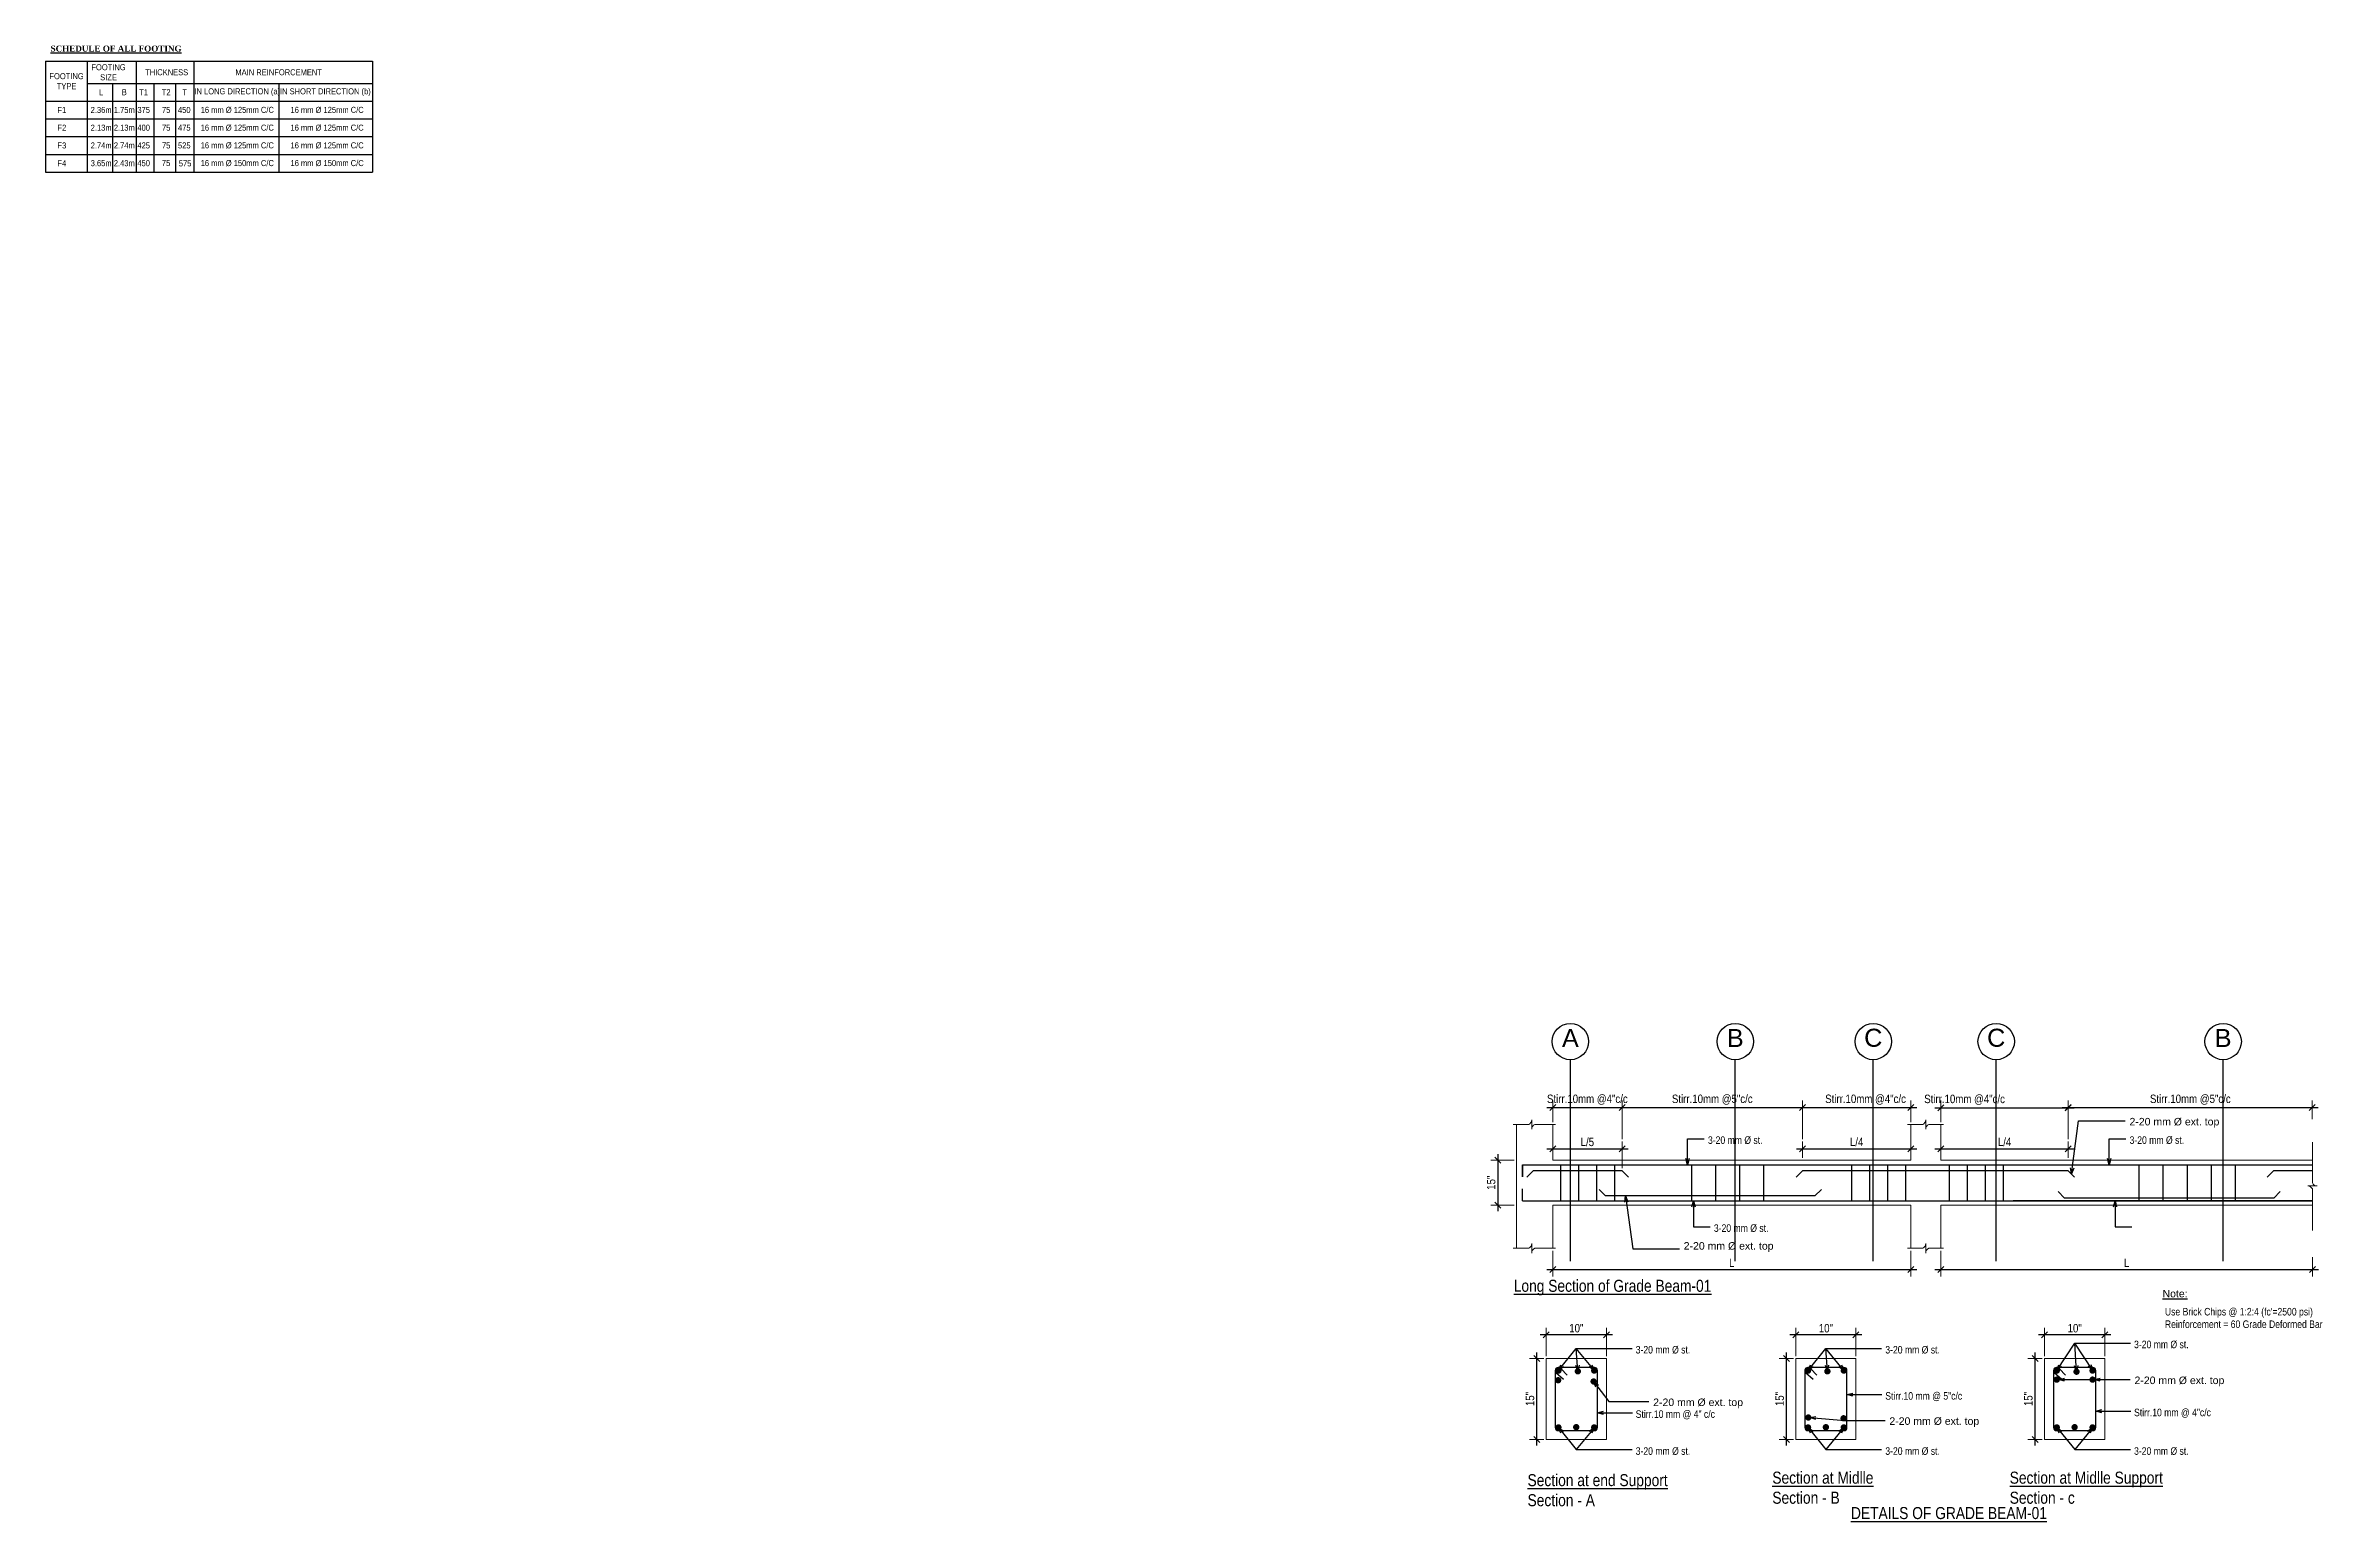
# Model space of a CAD drawing. Header units: inches. Extents: x -4010 to 65129, y -40138 to -1318.
# Drawn here: x 47250 to 48007, y -39442 to -38951 of the extents above; entities that cross this region are included whole.
import ezdxf

# ---------------------------------------------------------------- set-up
doc = ezdxf.new("R2010")
doc.units = ezdxf.units.IN
doc.header["$MEASUREMENT"] = 0
doc.header["$PDMODE"] = 99
doc.layers.add('DIM', color=7, linetype='Continuous', lineweight=15)
doc.layers.add('LINE', color=8, linetype='Continuous', lineweight=13)
for name, color, linetype in [('Hatch', 3, 'Continuous'), ('Rod', 1, 'Continuous'), ('TEX', 7, 'Continuous')]:
    doc.layers.add(name, color=color, linetype=linetype)
doc.styles.add('R', font='arial.ttf')
doc.styles.get("Standard").update_dxf_attribs({"font": 'ARIALN.TTF'})
doc.styles.add('style0', font='swissel.ttf')
doc.dimstyles.new('_30', dxfattribs={"dimscale": 0.4, "dimtxt": 7, "dimasz": 5, "dimexe": 6, "dimexo": 2, "dimgap": 2, "dimtad": 1, "dimdec": 0, "dimzin": 3, "dimdsep": 46, "dimlunit": 3, "dimtxsty": 'Standard', "dimblk": 'OBLIQUE', "dimcen": 0, "dimdle": 5, "dimclrt": 7, "dimazin": 0, "dimtfac": 0.0375, "dimtdec": 0, "dimtofl": 0, "dimtmove": 0, "dimatfit": 3, "dimldrblk": 'OPEN30', "dimfxl": 6, "dimtvp": 0.8, "dimtolj": 1, "dimtzin": 0, "dimlwe": -1, "dimarcsym": 0})

# ---------------------------------------------------------------- blocks, each defined once
blk = doc.blocks.new('_Oblique')
at = {"color": 0, "linetype": 'ByBlock', "lineweight": -2}
blk.add_line((-0.5, -0.5), (0.5, 0.5), dxfattribs=at)
blk = doc.blocks.new('*D1509')
at = {"layer": 'Defpoints', "color": 0}
for p in [(47738.92, -39322.19), (47732.69, -39337.19), (47738.92, -39337.19)]:
    blk.add_point(p, dxfattribs=at)
at = {"layer": 'DIM', "color": 0}
for p, q in [((47738.12, -39322.19), (47730.29, -39322.19)), ((47738.12, -39337.19), (47730.29, -39337.19))]:
    blk.add_line(p, q, dxfattribs=at)
at = {"layer": 'DIM', "color": 0, "lineweight": -2}
blk.add_line((47732.69, -39320.19), (47732.69, -39339.19), dxfattribs=at)
at = {"layer": 'DIM', "color": 0, "lineweight": -2, "xscale": 2, "yscale": 2, "zscale": 2}
for p, rotation in [((47732.69, -39322.19), 90), ((47732.69, -39337.19), 270)]:
    blk.add_blockref('_Oblique', p, dxfattribs=dict(at, rotation=rotation))
at = {"layer": 'DIM', "color": 7, "insert": (47730.46, -39329.69), "char_height": 2.8, "attachment_point": 5, "rotation": 90}
blk.add_mtext('\\A1;15"', dxfattribs=at)
blk = doc.blocks.new('_Open30')
at = {"color": 0, "linetype": 'ByBlock', "lineweight": -2}
for p, q in [((-1, 0.27), (0, 0)), ((0, 0), (-1, -0.27)), ((0, 0), (-1, 0))]:
    blk.add_line(p, q, dxfattribs=at)
blk = doc.blocks.new('*D1510')
at = {"layer": 'Defpoints', "color": 0}
for p in [(48003.54, -39304.7), (47922.39, -39315.97), (48003.54, -39309.4)]:
    blk.add_point(p, dxfattribs=at)
at = {"layer": 'DIM', "color": 0, "lineweight": -2}
blk.add_line((47920.39, -39304.7), (48005.54, -39304.7), dxfattribs=at)
at = {"layer": 'DIM', "color": 0}
for p, q in [((47922.39, -39315.17), (47922.39, -39302.3)), ((48003.54, -39308.6), (48003.54, -39302.3))]:
    blk.add_line(p, q, dxfattribs=at)
at = {"layer": 'DIM', "color": 0, "lineweight": -2, "xscale": 2, "yscale": 2, "zscale": 2, "rotation": 180}
blk.add_blockref('_Oblique', (47922.39, -39304.7), dxfattribs=at)
at = {"layer": 'DIM', "color": 0, "lineweight": -2, "xscale": 2, "yscale": 2, "zscale": 2}
blk.add_blockref('_Oblique', (48003.54, -39304.7), dxfattribs=at)
at = {"layer": 'DIM', "color": 7, "insert": (47962.97, -39302.06), "char_height": 2.8, "attachment_point": 5}
blk.add_mtext('\\A1;Stirr.10mm @5"c/c', dxfattribs=at)
blk = doc.blocks.new('*D1511')
at = {"layer": 'Defpoints', "color": 0}
for p in [(47870, -39304.7), (47834, -39315.97), (47870, -39310.36)]:
    blk.add_point(p, dxfattribs=at)
at = {"layer": 'DIM', "color": 0, "lineweight": -2}
blk.add_line((47832, -39304.7), (47872, -39304.7), dxfattribs=at)
at = {"layer": 'DIM', "color": 0}
for p, q in [((47834, -39315.17), (47834, -39302.3)), ((47870, -39309.56), (47870, -39302.3))]:
    blk.add_line(p, q, dxfattribs=at)
at = {"layer": 'DIM', "color": 0, "lineweight": -2, "xscale": 2, "yscale": 2, "zscale": 2, "rotation": 180}
blk.add_blockref('_Oblique', (47834, -39304.7), dxfattribs=at)
at = {"layer": 'DIM', "color": 0, "lineweight": -2, "xscale": 2, "yscale": 2, "zscale": 2}
blk.add_blockref('_Oblique', (47870, -39304.7), dxfattribs=at)
at = {"layer": 'DIM', "color": 7, "insert": (47854.96, -39302.06), "char_height": 2.8, "attachment_point": 5}
blk.add_mtext('\\A1;Stirr.10mm @4"c/c', dxfattribs=at)
blk = doc.blocks.new('*D1512')
at = {"layer": 'Defpoints', "color": 0}
for p in [(47834, -39322.19), (47870, -39318.37), (47870, -39322.19)]:
    blk.add_point(p, dxfattribs=at)
at = {"layer": 'DIM', "color": 0}
for p, q in [((47834, -39321.39), (47834, -39315.97)), ((47870, -39321.39), (47870, -39315.97))]:
    blk.add_line(p, q, dxfattribs=at)
at = {"layer": 'DIM', "color": 0, "lineweight": -2}
blk.add_line((47832, -39318.37), (47872, -39318.37), dxfattribs=at)
at = {"layer": 'DIM', "color": 0, "lineweight": -2, "xscale": 2, "yscale": 2, "zscale": 2, "rotation": 180}
blk.add_blockref('_Oblique', (47834, -39318.37), dxfattribs=at)
at = {"layer": 'DIM', "color": 0, "lineweight": -2, "xscale": 2, "yscale": 2, "zscale": 2}
blk.add_blockref('_Oblique', (47870, -39318.37), dxfattribs=at)
at = {"layer": 'DIM', "color": 7, "insert": (47852, -39316.12), "char_height": 2.8, "attachment_point": 5}
blk.add_mtext('\\A1;L/4', dxfattribs=at)
blk = doc.blocks.new('*D1513')
at = {"layer": 'Defpoints', "color": 0}
for p in [(47834, -39304.7), (47773.97, -39315.97), (47834, -39315.97)]:
    blk.add_point(p, dxfattribs=at)
at = {"layer": 'DIM', "color": 0, "lineweight": -2}
blk.add_line((47771.97, -39304.7), (47836, -39304.7), dxfattribs=at)
at = {"layer": 'DIM', "color": 0}
for p, q in [((47773.97, -39315.17), (47773.97, -39302.3)), ((47834, -39315.17), (47834, -39302.3))]:
    blk.add_line(p, q, dxfattribs=at)
at = {"layer": 'DIM', "color": 0, "lineweight": -2, "xscale": 2, "yscale": 2, "zscale": 2, "rotation": 180}
blk.add_blockref('_Oblique', (47773.97, -39304.7), dxfattribs=at)
at = {"layer": 'DIM', "color": 0, "lineweight": -2, "xscale": 2, "yscale": 2, "zscale": 2}
blk.add_blockref('_Oblique', (47834, -39304.7), dxfattribs=at)
at = {"layer": 'DIM', "color": 7, "insert": (47803.98, -39302.06), "char_height": 2.8, "attachment_point": 5}
blk.add_mtext('\\A1;Stirr.10mm @5"c/c', dxfattribs=at)
blk = doc.blocks.new('*D1514')
at = {"layer": 'Defpoints', "color": 0}
for p in [(47773.97, -39304.7), (47750.92, -39310.36), (47773.97, -39315.97)]:
    blk.add_point(p, dxfattribs=at)
at = {"layer": 'DIM', "color": 0, "lineweight": -2}
blk.add_line((47748.92, -39304.7), (47775.97, -39304.7), dxfattribs=at)
at = {"layer": 'DIM', "color": 0}
for p, q in [((47750.92, -39309.56), (47750.92, -39302.3)), ((47773.97, -39315.17), (47773.97, -39302.3))]:
    blk.add_line(p, q, dxfattribs=at)
at = {"layer": 'DIM', "color": 0, "lineweight": -2, "xscale": 2, "yscale": 2, "zscale": 2, "rotation": 180}
blk.add_blockref('_Oblique', (47750.92, -39304.7), dxfattribs=at)
at = {"layer": 'DIM', "color": 0, "lineweight": -2, "xscale": 2, "yscale": 2, "zscale": 2}
blk.add_blockref('_Oblique', (47773.97, -39304.7), dxfattribs=at)
at = {"layer": 'DIM', "color": 7, "insert": (47762.44, -39302.06), "char_height": 2.8, "attachment_point": 5}
blk.add_mtext('\\A1;Stirr.10mm @4"c/c', dxfattribs=at)
blk = doc.blocks.new('*D1515')
at = {"layer": 'Defpoints', "color": 0}
for p in [(47922.39, -39304.73), (47880, -39310.36), (47922.39, -39315.97)]:
    blk.add_point(p, dxfattribs=at)
at = {"layer": 'DIM', "color": 0, "lineweight": -2}
blk.add_line((47878, -39304.73), (47924.39, -39304.73), dxfattribs=at)
at = {"layer": 'DIM', "color": 0}
for p, q in [((47880, -39309.56), (47880, -39302.33)), ((47922.39, -39315.17), (47922.39, -39302.33))]:
    blk.add_line(p, q, dxfattribs=at)
at = {"layer": 'DIM', "color": 0, "lineweight": -2, "xscale": 2, "yscale": 2, "zscale": 2, "rotation": 180}
blk.add_blockref('_Oblique', (47880, -39304.73), dxfattribs=at)
at = {"layer": 'DIM', "color": 0, "lineweight": -2, "xscale": 2, "yscale": 2, "zscale": 2}
blk.add_blockref('_Oblique', (47922.39, -39304.73), dxfattribs=at)
at = {"layer": 'DIM', "color": 7, "insert": (47887.89, -39302.09), "char_height": 2.8, "attachment_point": 5}
blk.add_mtext('\\A1;Stirr.10mm @4"c/c', dxfattribs=at)
blk = doc.blocks.new('*D1516')
at = {"layer": 'Defpoints', "color": 0}
for p in [(47880, -39322.19), (47922.39, -39318.37), (47922.39, -39322.19)]:
    blk.add_point(p, dxfattribs=at)
at = {"layer": 'DIM', "color": 0}
for p, q in [((47880, -39321.39), (47880, -39315.97)), ((47922.39, -39321.39), (47922.39, -39315.97))]:
    blk.add_line(p, q, dxfattribs=at)
at = {"layer": 'DIM', "color": 0, "lineweight": -2}
blk.add_line((47878, -39318.37), (47924.39, -39318.37), dxfattribs=at)
at = {"layer": 'DIM', "color": 0, "lineweight": -2, "xscale": 2, "yscale": 2, "zscale": 2, "rotation": 180}
blk.add_blockref('_Oblique', (47880, -39318.37), dxfattribs=at)
at = {"layer": 'DIM', "color": 0, "lineweight": -2, "xscale": 2, "yscale": 2, "zscale": 2}
blk.add_blockref('_Oblique', (47922.39, -39318.37), dxfattribs=at)
at = {"layer": 'DIM', "color": 7, "insert": (47901.2, -39316.12), "char_height": 2.8, "attachment_point": 5}
blk.add_mtext('\\A1;{\\fArial Narrow|b0|i0|c0|p34;L/4}', dxfattribs=at)
blk = doc.blocks.new('*D1517')
at = {"layer": 'Defpoints', "color": 0}
for p in [(47914.51, -39380.33), (47914.51, -39388.14), (47934.51, -39388.14)]:
    blk.add_point(p, dxfattribs=at)
at = {"layer": 'DIM', "color": 0, "lineweight": -2}
blk.add_line((47936.51, -39380.33), (47912.51, -39380.33), dxfattribs=at)
at = {"layer": 'DIM', "color": 0}
for p, q in [((47914.51, -39387.34), (47914.51, -39377.93)), ((47934.51, -39387.34), (47934.51, -39377.93))]:
    blk.add_line(p, q, dxfattribs=at)
at = {"layer": 'DIM', "color": 0, "lineweight": -2, "xscale": 2, "yscale": 2, "zscale": 2, "rotation": 180}
blk.add_blockref('_Oblique', (47914.51, -39380.33), dxfattribs=at)
at = {"layer": 'DIM', "color": 0, "lineweight": -2, "xscale": 2, "yscale": 2, "zscale": 2}
blk.add_blockref('_Oblique', (47934.51, -39380.33), dxfattribs=at)
at = {"layer": 'DIM', "color": 7, "insert": (47924.51, -39378.1), "char_height": 2.8, "attachment_point": 5}
blk.add_mtext('\\A1;10"', dxfattribs=at)
blk = doc.blocks.new('*D1518')
at = {"layer": 'Defpoints', "color": 0}
for p in [(47831.77, -39380.33), (47831.77, -39388.14), (47851.77, -39388.14)]:
    blk.add_point(p, dxfattribs=at)
at = {"layer": 'DIM', "color": 0, "lineweight": -2}
blk.add_line((47853.77, -39380.33), (47829.77, -39380.33), dxfattribs=at)
at = {"layer": 'DIM', "color": 0}
for p, q in [((47831.77, -39387.34), (47831.77, -39377.93)), ((47851.77, -39387.34), (47851.77, -39377.93))]:
    blk.add_line(p, q, dxfattribs=at)
at = {"layer": 'DIM', "color": 0, "lineweight": -2, "xscale": 2, "yscale": 2, "zscale": 2, "rotation": 180}
blk.add_blockref('_Oblique', (47831.77, -39380.33), dxfattribs=at)
at = {"layer": 'DIM', "color": 0, "lineweight": -2, "xscale": 2, "yscale": 2, "zscale": 2}
blk.add_blockref('_Oblique', (47851.77, -39380.33), dxfattribs=at)
at = {"layer": 'DIM', "color": 7, "insert": (47841.77, -39378.1), "char_height": 2.8, "attachment_point": 5}
blk.add_mtext('\\A1;10"', dxfattribs=at)
blk = doc.blocks.new('*D1519')
at = {"layer": 'Defpoints', "color": 0}
for p in [(47748.76, -39380.33), (47748.76, -39388.14), (47768.76, -39388.14)]:
    blk.add_point(p, dxfattribs=at)
at = {"layer": 'DIM', "color": 0, "lineweight": -2}
blk.add_line((47770.76, -39380.33), (47746.76, -39380.33), dxfattribs=at)
at = {"layer": 'DIM', "color": 0}
for p, q in [((47748.76, -39387.34), (47748.76, -39377.93)), ((47768.76, -39387.34), (47768.76, -39377.93))]:
    blk.add_line(p, q, dxfattribs=at)
at = {"layer": 'DIM', "color": 0, "lineweight": -2, "xscale": 2, "yscale": 2, "zscale": 2, "rotation": 180}
blk.add_blockref('_Oblique', (47748.76, -39380.33), dxfattribs=at)
at = {"layer": 'DIM', "color": 0, "lineweight": -2, "xscale": 2, "yscale": 2, "zscale": 2}
blk.add_blockref('_Oblique', (47768.76, -39380.33), dxfattribs=at)
at = {"layer": 'DIM', "color": 7, "insert": (47758.76, -39378.1), "char_height": 2.8, "attachment_point": 5}
blk.add_mtext('\\A1;10"', dxfattribs=at)
blk = doc.blocks.new('*D1520')
at = {"layer": 'Defpoints', "color": 0}
for p in [(47750.92, -39351.51), (47870, -39351.51), (47870, -39358.53)]:
    blk.add_point(p, dxfattribs=at)
at = {"layer": 'DIM', "color": 0}
for p, q in [((47750.92, -39352.31), (47750.92, -39360.93)), ((47870, -39352.31), (47870, -39360.93))]:
    blk.add_line(p, q, dxfattribs=at)
at = {"layer": 'DIM', "color": 0, "lineweight": -2}
blk.add_line((47748.92, -39358.53), (47872, -39358.53), dxfattribs=at)
at = {"layer": 'DIM', "color": 0, "lineweight": -2, "xscale": 2, "yscale": 2, "zscale": 2, "rotation": 180}
blk.add_blockref('_Oblique', (47750.92, -39358.53), dxfattribs=at)
at = {"layer": 'DIM', "color": 0, "lineweight": -2, "xscale": 2, "yscale": 2, "zscale": 2}
blk.add_blockref('_Oblique', (47870, -39358.53), dxfattribs=at)
at = {"layer": 'DIM', "color": 7, "insert": (47810.46, -39356.33), "char_height": 2.8, "attachment_point": 5}
blk.add_mtext('\\A1;L', dxfattribs=at)
blk = doc.blocks.new('*D1521')
at = {"layer": 'Defpoints', "color": 0}
for p in [(47880, -39351.51), (48003.61, -39353.63), (48003.61, -39358.53)]:
    blk.add_point(p, dxfattribs=at)
at = {"layer": 'DIM', "color": 0}
for p, q in [((47880, -39352.31), (47880, -39360.93)), ((48003.61, -39354.43), (48003.61, -39360.93))]:
    blk.add_line(p, q, dxfattribs=at)
at = {"layer": 'DIM', "color": 0, "lineweight": -2}
blk.add_line((47878, -39358.53), (48005.61, -39358.53), dxfattribs=at)
at = {"layer": 'DIM', "color": 0, "lineweight": -2, "xscale": 2, "yscale": 2, "zscale": 2, "rotation": 180}
blk.add_blockref('_Oblique', (47880, -39358.53), dxfattribs=at)
at = {"layer": 'DIM', "color": 0, "lineweight": -2, "xscale": 2, "yscale": 2, "zscale": 2}
blk.add_blockref('_Oblique', (48003.61, -39358.53), dxfattribs=at)
at = {"layer": 'DIM', "color": 7, "insert": (47941.8, -39356.33), "char_height": 2.8, "attachment_point": 5}
blk.add_mtext('\\A1;L', dxfattribs=at)
blk = doc.blocks.new('*D1522')
at = {"layer": 'Defpoints', "color": 0}
for p in [(47750.92, -39322.19), (47773.97, -39318.37), (47773.97, -39325.69)]:
    blk.add_point(p, dxfattribs=at)
at = {"layer": 'DIM', "color": 0}
for p, q in [((47750.92, -39321.39), (47750.92, -39315.97)), ((47773.97, -39324.89), (47773.97, -39315.97))]:
    blk.add_line(p, q, dxfattribs=at)
at = {"layer": 'DIM', "color": 0, "lineweight": -2}
blk.add_line((47748.92, -39318.37), (47775.97, -39318.37), dxfattribs=at)
at = {"layer": 'DIM', "color": 0, "lineweight": -2, "xscale": 2, "yscale": 2, "zscale": 2, "rotation": 180}
blk.add_blockref('_Oblique', (47750.92, -39318.37), dxfattribs=at)
at = {"layer": 'DIM', "color": 0, "lineweight": -2, "xscale": 2, "yscale": 2, "zscale": 2}
blk.add_blockref('_Oblique', (47773.97, -39318.37), dxfattribs=at)
at = {"layer": 'DIM', "color": 7, "insert": (47762.44, -39316.12), "char_height": 2.8, "attachment_point": 5}
blk.add_mtext('\\A1;L/5', dxfattribs=at)
blk = doc.blocks.new('*D1527')
at = {"layer": 'Defpoints', "color": 0}
for p in [(47911.35, -39388.14), (47914.51, -39388.14), (47914.51, -39415.14)]:
    blk.add_point(p, dxfattribs=at)
at = {"layer": 'DIM', "color": 0}
for p, q in [((47913.71, -39388.14), (47908.95, -39388.14)), ((47913.71, -39415.14), (47908.95, -39415.14))]:
    blk.add_line(p, q, dxfattribs=at)
at = {"layer": 'DIM', "color": 0, "lineweight": -2}
blk.add_line((47911.35, -39417.14), (47911.35, -39386.14), dxfattribs=at)
at = {"layer": 'DIM', "color": 0, "lineweight": -2, "xscale": 2, "yscale": 2, "zscale": 2}
for p, rotation in [((47911.35, -39388.14), 90), ((47911.35, -39415.14), 270)]:
    blk.add_blockref('_Oblique', p, dxfattribs=dict(at, rotation=rotation))
at = {"layer": 'DIM', "color": 7, "insert": (47909.12, -39401.64), "char_height": 2.8, "attachment_point": 5, "rotation": 90}
blk.add_mtext('\\A1;15"', dxfattribs=at)
blk = doc.blocks.new('*D1523')
at = {"layer": 'Defpoints', "color": 0}
for p in [(47828.62, -39388.14), (47831.77, -39388.14), (47831.77, -39415.14)]:
    blk.add_point(p, dxfattribs=at)
at = {"layer": 'DIM', "color": 0}
for p, q in [((47830.97, -39388.14), (47826.22, -39388.14)), ((47830.97, -39415.14), (47826.22, -39415.14))]:
    blk.add_line(p, q, dxfattribs=at)
at = {"layer": 'DIM', "color": 0, "lineweight": -2}
blk.add_line((47828.62, -39417.14), (47828.62, -39386.14), dxfattribs=at)
at = {"layer": 'DIM', "color": 0, "lineweight": -2, "xscale": 2, "yscale": 2, "zscale": 2}
for p, rotation in [((47828.62, -39388.14), 90), ((47828.62, -39415.14), 270)]:
    blk.add_blockref('_Oblique', p, dxfattribs=dict(at, rotation=rotation))
at = {"layer": 'DIM', "color": 7, "insert": (47826.39, -39401.64), "char_height": 2.8, "attachment_point": 5, "rotation": 90}
blk.add_mtext('\\A1;15"', dxfattribs=at)
blk = doc.blocks.new('*D1524')
at = {"layer": 'Defpoints', "color": 0}
for p in [(47745.61, -39388.14), (47748.76, -39388.14), (47748.76, -39415.14)]:
    blk.add_point(p, dxfattribs=at)
at = {"layer": 'DIM', "color": 0}
for p, q in [((47747.96, -39388.14), (47743.21, -39388.14)), ((47747.96, -39415.14), (47743.21, -39415.14))]:
    blk.add_line(p, q, dxfattribs=at)
at = {"layer": 'DIM', "color": 0, "lineweight": -2}
blk.add_line((47745.61, -39417.14), (47745.61, -39386.14), dxfattribs=at)
at = {"layer": 'DIM', "color": 0, "lineweight": -2, "xscale": 2, "yscale": 2, "zscale": 2}
for p, rotation in [((47745.61, -39388.14), 90), ((47745.61, -39415.14), 270)]:
    blk.add_blockref('_Oblique', p, dxfattribs=dict(at, rotation=rotation))
at = {"layer": 'DIM', "color": 7, "insert": (47743.38, -39401.64), "char_height": 2.8, "attachment_point": 5, "rotation": 90}
blk.add_mtext('\\A1;15"', dxfattribs=at)

msp = doc.modelspace()

# ---------------------------------------------------------------- linework, layer by layer
at = {"layer": 'Hatch'}
for p, q in [((47756.781, -39355.759), (47756.781, -39288.778)), ((47811.634, -39355.759), (47811.634, -39288.778)), ((47857.512, -39355.759), (47857.512, -39288.778)), ((47898.403, -39355.759), (47898.403, -39288.778)), ((47973.886, -39355.759), (47973.886, -39288.778))]:
    msp.add_line(p, q, dxfattribs=at)
for centre in [(47756.781, -39282.727), (47811.634, -39282.727), (47857.512, -39282.727), (47898.403, -39282.727), (47973.886, -39282.727)]:
    msp.add_circle(centre, 6.051, dxfattribs=at)
at = {"layer": 'LINE'}
for p, q in [((47738.92, -39310.355), (47738.92, -39351.513)), ((47750.92, -39310.355), (47750.92, -39322.188)), ((47869.997, -39310.355), (47869.997, -39322.188)), ((47869.997, -39310.355), (47869.997, -39322.188)), ((47879.997, -39310.355), (47879.997, -39322.188)), ((47750.92, -39322.188), (47869.997, -39322.188)), ((47879.997, -39322.188), (48003.606, -39322.188)), ((47750.92, -39337.188), (47750.92, -39351.513)), ((47750.92, -39337.188), (47869.997, -39337.188)), ((47869.997, -39337.188), (47869.997, -39351.513)), ((47869.997, -39337.188), (47869.997, -39351.513)), ((47879.997, -39337.188), (47879.997, -39351.513)), ((47879.997, -39337.188), (48003.606, -39337.188))]:
    msp.add_line(p, q, dxfattribs=at)
for points in [[(47737.756, -39310.355), (47742.92, -39310.355, 0.2516591), (47743.92, -39308.787), (47743.92, -39311.924, -0.3614804), (47744.92, -39310.355), (47751.828, -39310.355)], [(47868.88, -39310.355), (47873.994, -39310.355, 0.2516591), (47874.994, -39308.787), (47874.994, -39311.924, -0.3614804), (47875.994, -39310.355), (47880.903, -39310.355)], [(48003.606, -39345.531), (48003.606, -39331.728, 0.2516591), (48002.038, -39330.728), (48005.174, -39330.728, -0.3614804), (48003.606, -39329.728), (48003.606, -39316.146)], [(47737.756, -39351.513), (47742.92, -39351.513, 0.2516591), (47743.92, -39349.944), (47743.92, -39353.081, -0.3614804), (47744.92, -39351.513), (47751.828, -39351.513)], [(47868.88, -39351.513), (47873.994, -39351.513, 0.2516591), (47874.994, -39349.944), (47874.994, -39353.081, -0.3614804), (47875.994, -39351.513), (47880.903, -39351.513)]]:
    msp.add_lwpolyline(points, format="xyb", dxfattribs=at)
for points in [[(47748.763, -39415.138), (47768.763, -39415.138), (47768.763, -39388.138), (47748.763, -39388.138)], [(47831.775, -39415.138), (47851.775, -39415.138), (47851.775, -39388.138), (47831.775, -39388.138)], [(47914.507, -39415.138), (47934.507, -39415.138), (47934.507, -39388.138), (47914.507, -39388.138)]]:
    msp.add_lwpolyline(points, close=True, dxfattribs=at)
at = {"layer": 'Rod'}
for p, q in [((47740.92, -39323.688), (47740.92, -39327.688)), ((47740.92, -39327.688), (47740.92, -39323.688)), ((47740.92, -39323.688), (48003.606, -39323.688)), ((47753.488, -39323.688), (47753.488, -39335.688)), ((47759.488, -39323.688), (47759.488, -39335.688)), ((47765.488, -39323.688), (47765.488, -39335.688)), ((47771.488, -39323.688), (47771.488, -39335.688)), ((47797.029, -39323.688), (47797.029, -39335.688)), ((47805.029, -39323.688), (47805.029, -39335.688)), ((47813.029, -39323.688), (47813.029, -39335.688)), ((47821.029, -39323.688), (47821.029, -39335.688)), ((47850.237, -39323.688), (47850.237, -39335.688)), ((47856.237, -39323.688), (47856.237, -39335.688)), ((47862.237, -39323.688), (47862.237, -39335.688)), ((47868.237, -39323.688), (47868.237, -39335.688)), ((47882.714, -39323.688), (47882.714, -39335.688)), ((47888.714, -39323.688), (47888.714, -39335.688)), ((47894.714, -39323.688), (47894.714, -39335.688)), ((47900.714, -39323.688), (47900.714, -39335.688)), ((47945.875, -39323.688), (47945.875, -39335.688)), ((47953.875, -39323.688), (47953.875, -39335.688)), ((47961.875, -39323.688), (47961.875, -39335.688)), ((47969.875, -39323.688), (47969.875, -39335.688)), ((47977.875, -39323.688), (47977.875, -39335.688)), ((47740.92, -39335.688), (47740.92, -39331.688)), ((47740.92, -39335.688), (47740.92, -39331.688)), ((47740.92, -39335.688), (48003.606, -39335.688))]:
    msp.add_line(p, q, dxfattribs=at)
for points in [[(47776.089, -39327.809), (47773.968, -39325.688), (47744.401, -39325.688), (47742.279, -39327.809)], [(47924.463, -39327.809), (47922.342, -39325.688), (47833.997, -39325.688), (47831.876, -39327.809)], [(48003.606, -39325.688), (47990.681, -39325.688), (47988.56, -39327.809)], [(47840.257, -39331.963), (47838.136, -39334.084), (47768.495, -39334.084), (47766.373, -39331.963)], [(48003.606, -39335.688), (47903.997, -39335.688)], [(47992.881, -39332.662), (47990.76, -39334.783), (47921.119, -39334.783), (47918.998, -39332.662)]]:
    msp.add_lwpolyline(points, dxfattribs=at)
for points in [[(47752.763, -39412.138), (47764.763, -39412.138, 0.4142136), (47765.763, -39411.138), (47765.763, -39392.138, 0.4142136), (47764.763, -39391.138), (47752.763, -39391.138, 0.4142136), (47751.763, -39392.138), (47751.763, -39411.138, 0.4142136)], [(47835.775, -39412.138), (47847.775, -39412.138, 0.4142136), (47848.775, -39411.138), (47848.775, -39392.138, 0.4142136), (47847.775, -39391.138), (47835.775, -39391.138, 0.4142136), (47834.775, -39392.138), (47834.775, -39411.138, 0.4142136)], [(47918.507, -39412.138), (47930.507, -39412.138, 0.4142136), (47931.507, -39411.138), (47931.507, -39392.138, 0.4142136), (47930.507, -39391.138), (47918.507, -39391.138, 0.4142136), (47917.507, -39392.138), (47917.507, -39411.138, 0.4142136)]]:
    msp.add_lwpolyline(points, format="xyb", close=True, dxfattribs=at)
at = {"layer": 'Rod', "const_width": 1.05}
for points in [[(47752.289, -39392.189, -1), (47753.339, -39392.189, -1)], [(47758.737, -39392.43, 1), (47759.787, -39392.43, 1)], [(47765.236, -39392.189, 1), (47764.186, -39392.189, 1)], [(47835.301, -39392.189, -1), (47836.351, -39392.189, -1)], [(47841.749, -39392.43, 1), (47842.799, -39392.43, 1)], [(47848.249, -39392.189, 1), (47847.199, -39392.189, 1)], [(47918.033, -39392.189, -1), (47919.083, -39392.189, -1)], [(47924.601, -39392.559, -1), (47925.651, -39392.559, -1)], [(47930.981, -39392.189, 1), (47929.931, -39392.189, 1)], [(47752.198, -39395.383, -1), (47753.248, -39395.383, -1)], [(47763.994, -39395.806, -1), (47765.044, -39395.806, -1)], [(47918.033, -39395.189, -1), (47919.083, -39395.189, -1)], [(47930.981, -39395.189, 1), (47929.931, -39395.189, 1)], [(47835.388, -39407.787, 1), (47836.438, -39407.787, 1)], [(47847.129, -39408.048, 1), (47848.179, -39408.048, 1)], [(47752.289, -39411.088, 1), (47753.339, -39411.088, 1)], [(47758.215, -39411.006, 1), (47759.265, -39411.006, 1)], [(47765.236, -39411.088, -1), (47764.186, -39411.088, -1)], [(47835.301, -39411.088, 1), (47836.351, -39411.088, 1)], [(47841.227, -39411.006, 1), (47842.277, -39411.006, 1)], [(47848.249, -39411.088, -1), (47847.199, -39411.088, -1)], [(47918.033, -39411.088, 1), (47919.083, -39411.088, 1)], [(47923.96, -39411.006, 1), (47925.01, -39411.006, 1)], [(47930.981, -39411.088, -1), (47929.931, -39411.088, -1)]]:
    msp.add_lwpolyline(points, format="xyb", close=True, dxfattribs=at)
at = {"layer": 'Rod'}
for points in [[(47751.893, -39391.73, 0.2624441), (47751.948, -39392.802), (47754.479, -39395.057)], [(47752.785, -39391.138, -0.3032581), (47753.708, -39391.643), (47755.711, -39393.753)], [(47834.905, -39391.73, 0.2624441), (47834.96, -39392.802), (47837.491, -39395.057)], [(47835.797, -39391.138, -0.3032581), (47836.72, -39391.643), (47838.724, -39393.753)], [(47917.637, -39391.73, 0.2624441), (47917.692, -39392.802), (47920.223, -39395.057)], [(47918.529, -39391.138, -0.3032581), (47919.452, -39391.643), (47921.456, -39393.753)]]:
    msp.add_lwpolyline(points, format="xyb", dxfattribs=at)
at = {"layer": 'TEX'}
for p, q in [((47249.664, -38956.625), (47263.466, -38956.625)), ((47249.664, -38956.625), (47249.664, -38963.992)), ((47263.466, -38956.625), (47271.948, -38956.625)), ((47263.466, -38956.625), (47263.466, -38963.992)), ((47271.948, -38956.625), (47278.975, -38956.625)), ((47278.975, -38956.625), (47285.69, -38956.625)), ((47279.854, -38956.625), (47279.854, -38963.992)), ((47285.69, -38956.625), (47292.937, -38956.625)), ((47292.937, -38956.625), (47298.984, -38956.625)), ((47298.984, -38956.625), (47327.275, -38956.625)), ((47298.984, -38956.625), (47298.984, -38963.992)), ((47327.275, -38956.625), (47358.396, -38956.625)), ((47358.396, -38956.625), (47358.396, -38963.992)), ((47249.664, -38963.992), (47249.664, -38969.895)), ((47263.466, -38963.992), (47271.948, -38963.992)), ((47263.466, -38963.992), (47263.466, -38969.895)), ((47271.948, -38963.992), (47278.975, -38963.992)), ((47271.948, -38963.992), (47271.948, -38969.895)), ((47278.975, -38963.992), (47285.69, -38963.992)), ((47279.854, -38963.992), (47279.854, -38969.895)), ((47285.69, -38963.992), (47292.937, -38963.992)), ((47285.69, -38963.992), (47285.69, -38969.895)), ((47292.937, -38963.992), (47298.984, -38963.992)), ((47292.937, -38963.992), (47292.937, -38969.895)), ((47298.984, -38963.992), (47327.275, -38963.992)), ((47298.984, -38963.992), (47298.984, -38969.895)), ((47327.275, -38963.992), (47358.396, -38963.992)), ((47327.275, -38963.992), (47327.275, -38969.895)), ((47358.396, -38963.992), (47358.396, -38969.895)), ((47249.664, -38969.895), (47263.466, -38969.895)), ((47249.664, -38969.895), (47249.664, -38975.798)), ((47263.466, -38969.895), (47271.948, -38969.895)), ((47263.466, -38969.895), (47263.466, -38975.798)), ((47271.948, -38969.895), (47278.975, -38969.895)), ((47271.948, -38969.895), (47271.948, -38975.798)), ((47278.975, -38969.895), (47285.69, -38969.895)), ((47279.854, -38969.895), (47279.854, -38975.798)), ((47285.69, -38969.895), (47292.937, -38969.895)), ((47285.69, -38969.895), (47285.69, -38975.798)), ((47292.937, -38969.895), (47298.984, -38969.895)), ((47292.937, -38969.895), (47292.937, -38975.798)), ((47298.984, -38969.895), (47327.275, -38969.895)), ((47298.984, -38969.895), (47298.984, -38975.798)), ((47327.275, -38969.895), (47358.396, -38969.895)), ((47327.275, -38969.895), (47327.275, -38975.798)), ((47358.396, -38969.895), (47358.396, -38975.798)), ((47249.664, -38975.798), (47263.466, -38975.798)), ((47249.664, -38975.798), (47249.664, -38981.701)), ((47249.664, -38981.701), (47263.466, -38981.701)), ((47249.664, -38981.701), (47249.664, -38987.604)), ((47263.466, -38975.798), (47271.948, -38975.798)), ((47263.466, -38975.798), (47263.466, -38981.701)), ((47263.466, -38981.701), (47271.948, -38981.701)), ((47263.466, -38981.701), (47263.466, -38987.604)), ((47271.948, -38975.798), (47278.975, -38975.798)), ((47271.948, -38975.798), (47271.948, -38981.701)), ((47271.948, -38981.701), (47278.975, -38981.701)), ((47271.948, -38981.701), (47271.948, -38987.604)), ((47278.975, -38975.798), (47285.69, -38975.798)), ((47278.975, -38981.701), (47285.69, -38981.701)), ((47279.854, -38975.798), (47279.854, -38981.701)), ((47279.854, -38981.701), (47279.854, -38987.604)), ((47285.69, -38975.798), (47292.937, -38975.798)), ((47285.69, -38975.798), (47285.69, -38981.701)), ((47285.69, -38981.701), (47292.937, -38981.701)), ((47285.69, -38981.701), (47285.69, -38987.604)), ((47292.937, -38975.798), (47298.984, -38975.798)), ((47292.937, -38975.798), (47292.937, -38981.701)), ((47292.937, -38981.701), (47298.984, -38981.701)), ((47292.937, -38981.701), (47292.937, -38987.604)), ((47298.984, -38975.798), (47327.275, -38975.798)), ((47298.984, -38975.798), (47298.984, -38981.701)), ((47298.984, -38981.701), (47327.275, -38981.701)), ((47298.984, -38981.701), (47298.984, -38987.604)), ((47327.275, -38975.798), (47358.396, -38975.798)), ((47327.275, -38975.798), (47327.275, -38981.701)), ((47327.275, -38981.701), (47358.396, -38981.701)), ((47327.275, -38981.701), (47327.275, -38987.604)), ((47358.396, -38975.798), (47358.396, -38981.701)), ((47358.396, -38981.701), (47358.396, -38987.604)), ((47249.664, -38987.604), (47263.466, -38987.604)), ((47249.664, -38987.604), (47263.466, -38987.604)), ((47249.664, -38987.604), (47249.664, -38993.507)), ((47263.466, -38987.604), (47271.948, -38987.604)), ((47263.466, -38987.604), (47271.948, -38987.604)), ((47263.466, -38987.604), (47263.466, -38993.507)), ((47271.948, -38987.604), (47278.975, -38987.604)), ((47271.948, -38987.604), (47278.975, -38987.604)), ((47271.948, -38987.604), (47271.948, -38993.507)), ((47278.975, -38987.604), (47285.69, -38987.604)), ((47278.975, -38987.604), (47285.69, -38987.604)), ((47279.854, -38987.604), (47279.854, -38993.507)), ((47285.69, -38987.604), (47292.937, -38987.604)), ((47285.69, -38987.604), (47292.937, -38987.604)), ((47285.69, -38987.604), (47285.69, -38993.507)), ((47292.937, -38987.604), (47298.984, -38987.604)), ((47292.937, -38987.604), (47298.984, -38987.604)), ((47292.937, -38987.604), (47292.937, -38993.507)), ((47298.984, -38987.604), (47327.275, -38987.604)), ((47298.984, -38987.604), (47327.275, -38987.604)), ((47298.984, -38987.604), (47298.984, -38993.507)), ((47327.275, -38987.604), (47358.396, -38987.604)), ((47327.275, -38987.604), (47358.396, -38987.604)), ((47327.275, -38987.604), (47327.275, -38993.507)), ((47358.396, -38987.604), (47358.396, -38993.507)), ((47249.664, -38993.507), (47263.466, -38993.507)), ((47263.466, -38993.507), (47271.948, -38993.507)), ((47271.948, -38993.507), (47278.975, -38993.507)), ((47278.975, -38993.507), (47285.69, -38993.507)), ((47285.69, -38993.507), (47292.937, -38993.507)), ((47292.937, -38993.507), (47298.984, -38993.507)), ((47298.984, -38993.507), (47327.275, -38993.507)), ((47327.275, -38993.507), (47358.396, -38993.507))]:
    msp.add_line(p, q, dxfattribs=at)

# ---------------------------------------------------------------- texts
for s, insert, char_height, width, attachment_point in [('{\\fTimes New Roman|b1|i0|c0|p18;\\LSCHEDULE OF ALL FOOTING}', (47251.337, -38951.432), 2, 72.7601, 1), ('FOOTING \\PSIZE', (47270.616, -38960.309), 2, 30.87337, 5), ('THICKNESS', (47289.95, -38960.309), 2, 44.51414, 5), ('MAIN REINFORCEMENT', (47327.187, -38960.309), 2, 69.83697, 5), ('FOOTING \\PTYPE', (47256.66, -38963.26), 2, 23.53059, 5), ('{\\H1.8519x;L}', (47268.159, -38966.944), 1.08, 19.20441, 5), ('{\\H1.8519x;B}', (47275.857, -38966.944), 1.08, 14.79942, 5), ('{\\H1.8519x;T1}', (47282.298, -38966.944), 1.08, 17.63726, 5), ('T2', (47289.798, -38966.944), 2, 20.4277, 5), ('T', (47295.925, -38966.944), 2, 18.90929, 5), ('IN LONG DIRECTION (a)', (47313.436, -38966.944), 2, 38.66336, 5), ('IN SHORT DIRECTION (b)', (47342.724, -38966.944), 2, 36.42462, 5), ('{\\H1.8519x;F1}', (47255.106, -38972.847), 1.08, 26.6392, 5), ('{\\H1.852x;2.36m}', (47268.159, -38972.847), 1.08, 19.20441, 5), ('{\\H1.852x;1.75m}', (47275.857, -38972.847), 1.08, 14.79942, 5), ('{\\H1.852x;375}', (47282.298, -38972.847), 1.08, 17.63726, 5), ('{\\H1.852x;75}', (47289.798, -38972.847), 1.08, 20.4277, 5), ('{\\H1.852x;450}', (47295.802, -38972.847), 1.08, 18.90929, 5), ('16 mm %%C 125mm C/C', (47313.436, -38972.847), 2, 38.66336, 5), ('16 mm %%C 125mm C/C', (47343.308, -38972.847), 2, 37.5933, 5), ('{\\H1.852x;F2}', (47255.106, -38978.75), 1.08, 26.6392, 5), ('{\\H1.852x;2.13m}', (47268.159, -38978.75), 1.08, 19.20441, 5), ('{\\H1.852x;2.13m}', (47275.857, -38978.75), 1.08, 14.79942, 5), ('{\\H1.852x;400}', (47282.298, -38978.75), 1.08, 17.63726, 5), ('{\\H1.852x;75}', (47289.798, -38978.75), 1.08, 20.4277, 5), ('{\\H1.852x;475}', (47295.802, -38978.75), 1.08, 18.90929, 5), ('16 mm %%C 125mm C/C', (47313.436, -38978.75), 2, 38.66336, 5), ('16 mm %%C 125mm C/C', (47343.308, -38978.75), 2, 37.5933, 5), ('{\\H1.852x;F3}', (47255.106, -38984.652), 1.08, 26.6392, 5), ('{\\H1.852x;F4}', (47255.106, -38990.555), 1.08, 26.6392, 5), ('{\\H1.852x;3.65m}', (47268.159, -38990.555), 1.08, 19.20441, 5), ('{\\H1.852x;2.74m}', (47268.159, -38984.652), 1.08, 19.20441, 5), ('{\\H1.852x;2.74m}', (47275.857, -38984.652), 1.08, 14.79942, 5), ('{\\H1.852x;2.43m}', (47275.857, -38990.555), 1.08, 14.79942, 5), ('{\\H1.852x;425}', (47282.298, -38984.652), 1.08, 17.63726, 5), ('{\\H1.852x;450}', (47282.298, -38990.555), 1.08, 17.63726, 5), ('{\\H1.852x;75}', (47289.748, -38990.523), 1.08, 20.4277, 5), ('{\\H1.852x;75}', (47289.798, -38984.652), 1.08, 20.4277, 5), ('{\\H1.852x;525}', (47295.802, -38984.652), 1.08, 18.90929, 5), ('{\\H1.852x;575}', (47296.086, -38990.622), 1.08, 20.4277, 5), ('16 mm %%C 125mm C/C', (47313.436, -38984.652), 2, 38.66336, 5), ('16 mm %%C 150mm C/C', (47313.436, -38990.555), 2, 38.66336, 5), ('16 mm %%C 125mm C/C', (47343.308, -38984.652), 2, 37.5933, 5), ('16 mm %%C 150mm C/C', (47343.308, -38990.555), 2, 37.5933, 5)]:
    msp.add_mtext(s, dxfattribs=dict(at, insert=insert, char_height=char_height, width=width, attachment_point=attachment_point))
for s, insert, char_height, attachment_point, style in [('C', (47857.512, -39284.551), 6, 8, 'R'), ('C', (47898.403, -39284.551), 6, 8, 'R'), ('A', (47756.781, -39284.551), 6, 8, 'R'), ('B', (47811.634, -39284.551), 6, 8, 'R'), ('B', (47973.886, -39284.551), 6, 8, 'R'), ('2-20 mm %%C ext. top', (47942.731, -39311.381), 2.5, 7, 'style0'), ('{\\fArial Narrow|b0|i0|c0|p34;3-20 mm %%C st.}', (47802.549, -39316.858), 2.5, 7, 'style0'), ('{\\fArial Narrow|b0|i0|c0|p34;3-20 mm %%C st.}', (47942.77, -39316.858), 2.5, 7, 'style0'), ('{\\fArial Narrow|b0|i0|c0|p34;3-20 mm %%C st.}', (47804.519, -39346.126), 2.5, 7, 'style0'), ('2-20 mm %%C ext. top', (47794.472, -39349.451), 2.5, 1, 'style0'), ('{\\LNote:}', (47953.725, -39367.858), 2.5, 7, 'style0'), ("{\\fArial Narrow|b0|i0|c0|p34;Use Brick Chips @ 1:2:4 (fc'=2500 psi)\\PReinforcement = 60 Grade Deformed Bar}", (47954.514, -39378.045), 2.5, 7, 'style0'), ('{\\fArial Narrow|b0|i0|c0|p34;3-20 mm %%C st.}', (47778.516, -39386.584), 2.5, 7, 'style0'), ('{\\fArial Narrow|b0|i0|c0|p34;3-20 mm %%C st.}', (47861.529, -39386.584), 2.5, 7, 'style0'), ('{\\fArial Narrow|b0|i0|c0|p34;3-20 mm %%C st.}', (47944.261, -39384.827), 2.5, 7, 'style0'), ('{\\fArial Narrow|b0|i0|c0|p34;Stirr.10 mm @ 5"c/c}', (47861.529, -39402.358), 2.5, 7, 'style0'), ('2-20 mm %%C ext. top', (47944.4, -39397.424), 2.5, 7, 'style0'), ('{\\fArial Narrow|b0|i0|c0|p34;Stirr.10 mm @ 4" c/c}', (47778.516, -39408.402), 2.5, 7, 'style0'), ('2-20 mm %%C ext. top', (47784.325, -39404.73), 2.5, 7, 'style0'), ('{\\fArial Narrow|b0|i0|c0|p34;Stirr.10 mm @ 4"c/c}', (47944.261, -39407.866), 2.5, 7, 'style0'), ('2-20 mm %%C ext. top', (47862.882, -39410.986), 2.5, 7, 'style0'), ('{\\fArial Narrow|b0|i0|c0|p34;3-20 mm %%C st.}', (47778.516, -39420.288), 2.5, 7, 'style0'), ('{\\fArial Narrow|b0|i0|c0|p34;3-20 mm %%C st.}', (47861.529, -39420.288), 2.5, 7, 'style0'), ('{\\fArial Narrow|b0|i0|c0|p34;3-20 mm %%C st.}', (47944.261, -39420.288), 2.5, 7, 'style0')]:
    msp.add_mtext(s, dxfattribs=dict(at, insert=insert, char_height=char_height, attachment_point=attachment_point, style=style))
at = {"layer": 'TEX', "char_height": 3.9998, "attachment_point": 1}
for s, insert in [('{\\LLong Section of Grade Beam-01}', (47737.961, -39361.981)), ('{\\LSection at end Support \\P}Section - A', (47742.535, -39426.629)), ('{\\LSection at Midlle\\P}Section - B', (47823.952, -39425.805)), ('{\\LSection at Midlle} {\\LSupport\\P\\fArial Narrow|b0|i0|c0|p34;\\lSection - }c', (47902.894, -39425.805)), ('{\\LDETAILS OF GRADE BEAM-01 }', (47850.105, -39437.573))]:
    msp.add_mtext(s, dxfattribs=dict(at, insert=insert))

# ---------------------------------------------------------------- dimensions: what is measured, and where the dimension line sits
at = {"layer": 'DIM'}
for base, p1, p2, picture, middle in [((47773.968, -39304.698), (47750.92, -39310.355), (47773.968, -39315.967), '*D1514', (47762.444, -39304.698)), ((47869.997, -39304.698), (47833.997, -39315.971), (47869.997, -39310.355), '*D1511', (47854.961, -39304.698)), ((47922.395, -39304.729), (47879.997, -39310.355), (47922.395, -39315.971), '*D1515', (47887.895, -39304.729))]:
    dim = msp.add_linear_dim(base=base, p1=p1, p2=p2, angle=180, text='Stirr.10mm @4"c/c', dimstyle='_30', dxfattribs=at)
    dim.commit()
    dim.dimension.update_dxf_attribs({"geometry": picture, "text_midpoint": middle, "dimtype": 160})
for base, p1, p2, angle, text, picture, middle in [((47833.997, -39304.698), (47773.968, -39315.967), (47833.997, -39315.971), 180, 'Stirr.10mm @5"c/c', '*D1513', (47803.983, -39302.061)), ((48003.538, -39304.698), (47922.395, -39315.971), (48003.538, -39309.402), 180, 'Stirr.10mm @5"c/c', '*D1510', (47962.966, -39302.061)), ((47732.688, -39337.188), (47738.92, -39322.188), (47738.92, -39337.188), 90, '15"', '*D1509', (47730.458, -39329.688)), ((47745.607, -39388.138), (47748.763, -39415.138), (47748.763, -39388.138), 90, '15"', '*D1524', (47743.377, -39401.638)), ((47828.619, -39388.138), (47831.775, -39415.138), (47831.775, -39388.138), 90, '15"', '*D1523', (47826.389, -39401.638)), ((47911.351, -39388.138), (47914.507, -39415.138), (47914.507, -39388.138), 90, '15"', '*D1527', (47909.121, -39401.638))]:
    dim = msp.add_linear_dim(base=base, p1=p1, p2=p2, angle=angle, text=text, dimstyle='_30', dxfattribs=at)
    dim.commit()
    dim.dimension.update_dxf_attribs({"geometry": picture, "text_midpoint": middle})
for base, p1, p2, text, picture, middle in [((47773.968, -39318.367), (47750.92, -39322.188), (47773.968, -39325.688), 'L/5', '*D1522', (47762.444, -39316.119)), ((47869.997, -39318.371), (47833.997, -39322.188), (47869.997, -39322.188), 'L/4', '*D1512', (47851.997, -39316.124)), ((47922.395, -39318.371), (47879.997, -39322.188), (47922.395, -39322.188), '{\\fArial Narrow|b0|i0|c0|p34;L/4}', '*D1516', (47901.196, -39316.124)), ((47869.997, -39358.533), (47750.92, -39351.513), (47869.997, -39351.513), 'L', '*D1520', (47810.459, -39356.333)), ((48003.606, -39358.533), (47879.997, -39351.513), (48003.606, -39353.632), 'L', '*D1521', (47941.802, -39356.333)), ((47748.763, -39380.333), (47768.763, -39388.138), (47748.763, -39388.138), '10"', '*D1519', (47758.763, -39378.103)), ((47831.775, -39380.333), (47851.775, -39388.138), (47831.775, -39388.138), '10"', '*D1518', (47841.775, -39378.103)), ((47914.507, -39380.333), (47934.507, -39388.138), (47914.507, -39388.138), '10"', '*D1517', (47924.507, -39378.103))]:
    dim = msp.add_linear_dim(base=base, p1=p1, p2=p2, text=text, dimstyle='_30', dxfattribs=at)
    dim.commit()
    dim.dimension.update_dxf_attribs({"geometry": picture, "text_midpoint": middle})

# ---------------------------------------------------------------- leaders
for points in [[(47795.734, -39323.688), (47795.734, -39315.054), (47801.327, -39315.054)], [(47923.402, -39326.748), (47925.768, -39309.146), (47941.29, -39309.146)], [(47935.955, -39323.688), (47935.955, -39315.054), (47941.548, -39315.054)], [(47775.143, -39334.084), (47777.509, -39351.686), (47793.031, -39351.686)], [(47797.704, -39335.688), (47797.704, -39344.322), (47803.297, -39344.322)], [(47937.924, -39335.688), (47937.924, -39344.322), (47943.517, -39344.322)], [(47918.558, -39392.189), (47924.507, -39383.023)], [(47925.126, -39392.559), (47924.507, -39383.023)], [(47930.507, -39392.138), (47924.507, -39383.023), (47943.039, -39383.023)], [(47752.814, -39392.189), (47758.763, -39384.78)], [(47759.262, -39392.43), (47758.763, -39384.78)], [(47764.763, -39392.138), (47758.763, -39384.78), (47777.294, -39384.78)], [(47835.826, -39392.189), (47841.775, -39384.78)], [(47842.274, -39392.43), (47841.775, -39384.78)], [(47847.775, -39392.138), (47841.775, -39384.78), (47860.307, -39384.78)], [(47764.519, -39395.806), (47769.557, -39402.495), (47782.884, -39402.495)], [(47848.775, -39400.184), (47860.419, -39400.184)], [(47919.083, -39395.189), (47942.959, -39395.189)], [(47931.021, -39395.189), (47942.959, -39395.189)], [(47765.763, -39406.229), (47777.407, -39406.229)], [(47931.507, -39405.692), (47943.151, -39405.692)], [(47752.814, -39411.088), (47758.763, -39418.483)], [(47764.763, -39411.138), (47758.763, -39418.483), (47777.294, -39418.483)], [(47835.826, -39411.088), (47841.775, -39418.483)], [(47836.438, -39407.799), (47848.115, -39408.751), (47861.441, -39408.751)], [(47847.775, -39411.138), (47841.775, -39418.483), (47860.307, -39418.483)], [(47918.558, -39411.088), (47924.507, -39418.483)], [(47930.507, -39411.138), (47924.507, -39418.483), (47943.039, -39418.483)]]:
    msp.add_leader(points, dimstyle='_30', dxfattribs=at)

doc.saveas('drawing.dxf')
